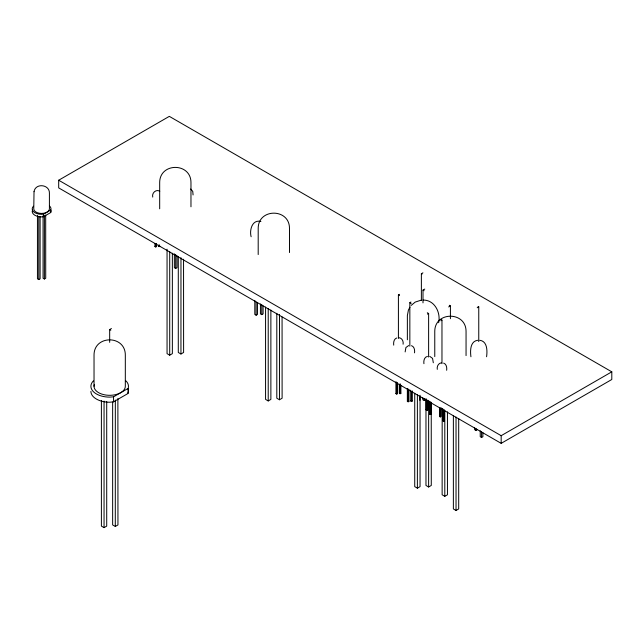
<?xml version="1.0" encoding="UTF-8"?>
<svg xmlns="http://www.w3.org/2000/svg" width="644" height="644" viewBox="0 0 644 644"><rect width="100%" height="100%" fill="white"/><g stroke="black" fill="none" stroke-linecap="round" stroke-linejoin="round"><path stroke-width="0.97" d="M43.068 215.764L43.068 278.24L44.396 279.005L44.412 215.804M112.644 402.025L112.644 524.932L115.292 526.462L115.332 400.061M159.116 245.71L158.319 246.169L159.116 246.636L159.116 244.623M174.355 253.808L174.355 267.695L175.683 268.459L175.683 254.412M178.291 256.545L178.291 352.469L180.948 354.007L180.972 257.697M260.434 303.944L260.434 313.861L261.762 314.626L261.762 304.596M276.807 313.29L276.807 398.225L279.456 399.763L279.488 314.489M399.304 384.444L399.304 393.275L400.101 393.734L400.101 383.703M410.727 390.184L410.727 400.987L411.524 401.445L411.524 391.415M422.858 397.783L422.858 399.763L424.187 400.528L424.187 398.523M427.729 400.061L427.729 409.882L426.932 410.341L426.135 409.882L426.143 399.852M425.974 398.515L425.974 485.455L428.622 486.985L428.646 400.713M439.49 407.451L439.482 416.475L440.279 416.934L441.076 416.475L441.076 407.644M442.186 408.521L442.138 494.785L444.795 496.315L447.451 494.785L447.451 411.846M474.62 427.648L474.62 429.653L475.948 430.417L477.276 429.653M32.522 210.065A9.386 5.418 0 0 0 41.586 216.891L43.518 216.69L50.715 212.536L50.973 208.914A9.386 5.418 0 0 0 49.717 206.209M90.901 391.399A18.773 10.835 0 0 0 109.673 402.234L113.537 401.84L127.939 393.524L128.446 386.287A18.773 10.835 0 0 0 125.934 380.87M50.715 212.536L50.973 211.474A9.386 5.418 0 0 0 50.651 210.065M127.939 393.524L128.446 391.399A18.773 10.835 0 0 0 127.81 388.59M409.922 307.228L408.409 310.078L407.362 315.641L407.362 339.774M411.274 305.345L415.187 302.092L420.983 300.217M58.693 180.223L169.316 116.363L611.8 371.829L611.8 379.493L501.177 443.354L58.693 187.895L58.693 180.223L501.177 435.69L611.8 371.829M33.456 206.209A9.386 5.418 0 0 0 41.586 214.331L43.518 214.186L50.715 210.033M37.449 215.563L37.449 278.828L38.777 279.593L40.105 278.828L40.105 216.569M44.396 279.005L45.724 278.24L45.692 215.064M154.946 243.553L154.946 246.523L155.743 246.064M154.946 246.523L155.743 246.982L156.54 246.523L156.54 243.553M159.116 246.636L159.913 246.169M175.683 268.459L177.011 267.695L177.003 255.66M109.673 342.35L109.673 329.575L111.444 328.553M167.054 249.22L167.054 353.645L169.71 355.182L172.359 353.645L172.359 253.237M180.948 354.007L183.604 352.469L183.548 259.218M93.42 380.87A18.773 10.835 0 0 0 109.673 397.123L113.537 396.833L127.939 388.517M254.815 300.386L254.815 314.449L256.143 315.214L257.471 314.449L257.471 302.398M261.762 314.626L263.09 313.861L263.082 305.836M421.377 300.531L421.377 273.732L422.923 272.831M398.411 338.502L398.411 294.968L399.522 294.332M423.003 302.865L423.003 290.098L424.774 289.076M409.842 346.206L409.842 302.68L410.944 302.036M265.57 307.027L265.57 399.401L268.218 400.938L270.874 399.401L270.874 310.038M427.511 314.159L428.622 313.515L428.622 357.05M279.456 399.763L282.112 398.225L282.072 317.009M448.643 306.938L450.414 305.916L450.414 318.691M440.858 320.752L441.969 320.116L441.969 363.651M477.212 307.752L478.758 306.858L478.758 341.602M101.398 400.592L101.398 526.108L104.054 527.637L106.711 526.108L106.711 401.598M115.292 526.462L117.949 524.932L117.884 398.588M395.931 381.755L395.931 393.629L396.728 393.17L397.525 393.629L397.525 382.745M395.931 393.629L396.728 394.088L397.525 393.629M400.101 393.734L400.89 393.275L400.89 385.257M407.354 388.469L407.354 401.333L408.151 400.874L408.948 401.333L408.948 389.459M407.354 401.333L408.151 401.8L408.948 401.333M410.727 400.987L411.524 400.52L412.321 400.987L411.524 401.445M424.187 400.528L425.515 399.763M426.135 409.882L426.932 409.423L427.729 409.882M429.508 401.26L429.508 414.124L430.305 413.665L431.102 414.124L431.102 402.25M429.508 414.124L430.305 414.583L431.102 414.124M442.855 408.843L442.855 420.725L443.652 420.266L444.449 420.725L444.449 409.834M442.855 420.725L443.652 421.184L444.449 420.725M480.239 430.699L480.239 436.729L481.567 437.493L482.895 436.729L482.895 432.712M414.728 393.243L414.728 486.631L417.384 488.16L420.041 486.631L420.041 395.255M428.622 486.985L431.279 485.455L431.239 403.233M453.376 415.557L453.376 508.937L456.033 510.475L458.689 508.937L458.689 418.568M396.752 337.963C393.838 338.969 393.363 342.487 393.717 345.136M408.666 345.546L405.913 347.519L405.148 351.914M427.447 356.39C424.219 357.05 423.47 360.906 423.929 363.691M477.743 340.282C470.04 341.215 470.144 351.044 470.933 356.752M441.357 362.854C438.274 363.168 436.761 366.549 437.276 369.35M423.003 300.064C434.515 299.814 440.89 312.388 438.653 322.676M260.909 221.472C252.15 219.169 249.292 230.174 251.128 236.742M479.772 340.282C487.484 341.215 487.371 351.044 486.582 356.752M399.022 337.706C402.106 338.019 403.619 341.401 403.104 344.202M429.79 356.39L432.543 358.362L433.315 362.757M159.776 191.163C156.001 188.934 151.598 193.055 152.733 197.096M411.5 345.675C414.414 346.673 414.881 350.191 414.535 352.848M443.627 363.111C446.542 364.118 447.008 367.635 446.662 370.284M421.377 273.732L422.037 274.111M478.098 306.48L478.758 306.858M423.003 290.098L424.114 290.734M449.303 305.28L450.414 305.916M398.411 294.968L399.522 295.612M440.858 319.48L441.969 320.116M409.842 302.68L411.17 303.445M427.294 312.751L428.622 313.515M400.101 392.816L400.89 393.275M109.673 329.575L110.784 330.211M190.729 189.014L192.757 191.405L193.071 194.947M412.313 390.956L412.321 400.987M501.177 435.69L501.177 443.354M481.567 431.472L481.567 437.493M475.948 428.437L475.948 430.417M466.055 355.593L466.055 331.467C466.159 311.132 434.668 311.132 434.764 331.467L434.764 356.599M456.033 417.087L456.033 510.475M444.795 410.381L444.795 496.315M443.652 410.292L443.652 421.184M440.279 408.103L440.279 416.934M430.305 401.719L430.305 414.583M426.932 400.52L426.932 410.341M419.896 396.334L419.896 400.351M417.384 394.78L417.384 488.16M408.151 388.928L408.151 401.8M396.728 382.214L396.728 394.088M289.486 252.545L289.486 228.419C289.583 208.084 258.091 208.084 258.196 228.419L258.196 254.557M268.218 308.557L268.218 400.938M256.143 302.157L256.143 315.214M190.97 206.788L190.97 182.663C191.075 162.328 159.583 162.328 159.68 182.663L159.68 208.801M169.71 251.756L169.71 355.182M155.743 244.012L155.743 246.982M113.537 396.833L113.537 401.84M104.054 401.123L104.054 527.637M94.032 386.287L94.032 355.118C93.927 334.791 125.419 334.791 125.322 355.118L125.322 386.287A15.641 9.032 0 0 1 108.313 395.287A15.641 9.032 0 0 1 94.274 384.718M43.518 214.186L43.518 216.69M38.777 216.336L38.777 279.593M34.027 191.679L33.762 208.914A7.825 4.516 0 0 0 41.586 213.43A7.825 4.516 0 0 0 49.411 208.914L49.411 193.329C49.838 184.305 35.396 182.743 34.027 191.679"/></g></svg>
